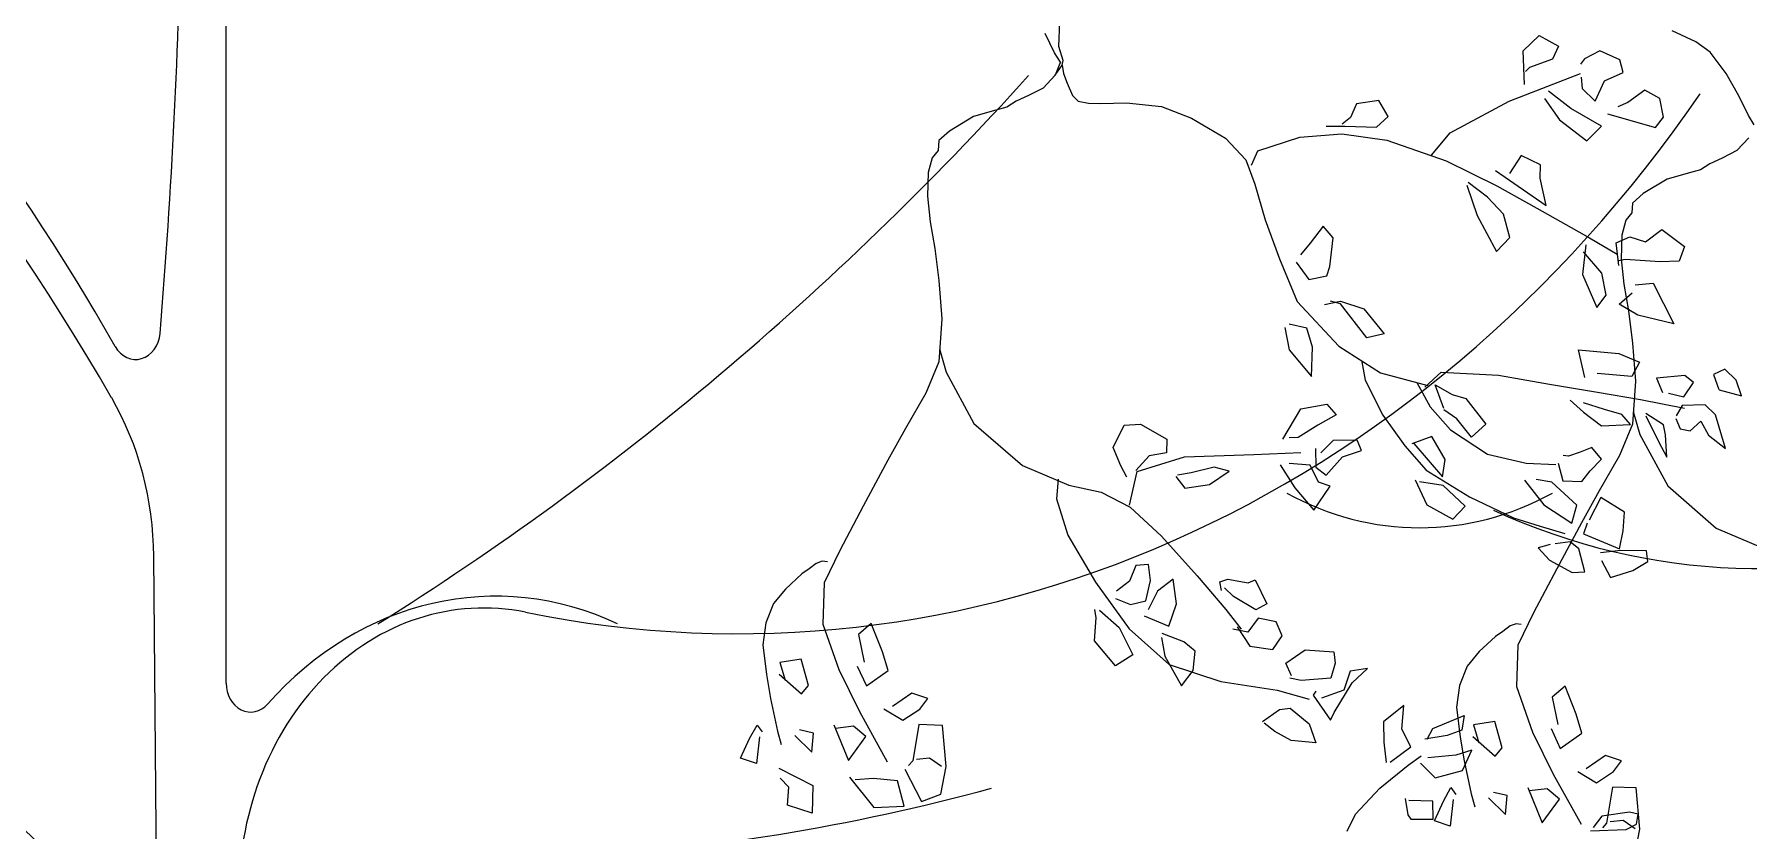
# Model space of a CAD drawing. Header units: millimetres. Extents: x 87938 to 265635, y 330093 to 434310.
# Drawn here: x 236087 to 238446, y 368882 to 369978 of the extents above; entities that cross this region are included whole.
import ezdxf

# ---------------------------------------------------------------- set-up
doc = ezdxf.new("R2010")
doc.units = ezdxf.units.MM

# ---------------------------------------------------------------- blocks, each defined once
blk = doc.blocks.new('A$C02942DF4')
for p, q in [((2838.5, 2745.4), (2838.5, 3483.7)), ((2776.4, 1777.9), (2767.4, 2870.3))]:
    blk.add_line(p, q)
at = {"linetype": 'Continuous'}
for p, q in [((4113.4, 3367.2), (4129.1, 3382.3)), ((4129.1, 3382.3), (4148.1, 3371.8)), ((4148.1, 3371.8), (4142.3, 3359.1)), ((4114.8, 3334.2), (4113.4, 3367.2)), ((4142.3, 3359.1), (4119.7, 3350.9)), ((4173.7, 3359.5), (4169.7, 3354.2)), ((4188.8, 3367.3), (4173.7, 3359.5)), ((4208.4, 3358.3), (4188.8, 3367.3)), ((4211.6, 3346.1), (4208.4, 3358.3)), ((4119.7, 3350.9), (4115.8, 3347)), ((4170.4, 3341.5), (4171.2, 3330.2)), ((4184.2, 3317.8), (4193.4, 3337.6)), ((4193.4, 3337.6), (4211.6, 3346.1)), ((4134.2, 3320.3), (4148.9, 3299.5)), ((4160.3, 3310.5), (4138.3, 3327.5)), ((4171.2, 3330.2), (4184.2, 3317.8)), ((4232.9, 3328.5), (4216.2, 3316.5)), ((4247.8, 3320.4), (4232.9, 3328.5)), ((4251.3, 3302.1), (4247.8, 3320.4)), ((3949.5, 3315.3), (3943.7, 3301.8)), ((3971.4, 3318.3), (3949.5, 3315.3)), ((3980.5, 3302.7), (3971.4, 3318.3)), ((4190.2, 3293.3), (4160.3, 3310.5)), ((4196.2, 3305.4), (4243.3, 3292)), ((4216.2, 3316.5), (4206.5, 3312.3)), ((3919.7, 3293.1), (3938.5, 3293.3)), ((3943.7, 3301.8), (3935.5, 3295.1)), ((3938.5, 3293.3), (3969.1, 3292.3)), ((3969.1, 3292.3), (3980.5, 3302.7)), ((4148.9, 3299.5), (4175.8, 3278.7)), ((4175.8, 3278.7), (4190.2, 3293.3)), ((4243.3, 3292), (4251.3, 3302.1)), ((3852.7, 3269), (3893.9, 3282.3)), ((3893.9, 3282.3), (3935, 3285.5)), ((3935, 3285.5), (3979.4, 3279.4)), ((3979.4, 3279.4), (4037.7, 3259)), ((3846.2, 3254.9), (3852.7, 3269)), ((4037.7, 3259), (4087.6, 3234.6)), ((4111.3, 3264.3), (4099.8, 3246.5)), ((4130.3, 3255.1), (4111.3, 3264.3)), ((4130, 3242.2), (4130.3, 3255.1)), ((4078.2, 3223.4), (4059.2, 3237.8)), ((4086, 3249.6), (4135.8, 3215.3)), ((4135.8, 3215.3), (4130, 3242.2)), ((4058, 3235.1), (4068.1, 3205.2)), ((4094.1, 3206.7), (4078.2, 3223.4)), ((4087.6, 3234.6), (4126.8, 3212.6)), ((4068.1, 3205.2), (4087.1, 3170)), ((4100.1, 3183.6), (4094.1, 3206.7)), ((4126.8, 3212.6), (4178.5, 3183.4)), ((3916.8, 3195), (3904, 3178)), ((3926.5, 3183.5), (3916.8, 3195)), ((4233.6, 3179.4), (4249.5, 3191.5)), ((4249.5, 3191.5), (4271.9, 3174.7)), ((3904, 3178), (3894.6, 3166.7)), ((3923.4, 3155.1), (3926.5, 3183.5)), ((4087.1, 3170), (4100.1, 3183.6)), ((4175.1, 3176.5), (4171.6, 3147.3)), ((4190.8, 3148.6), (4172.7, 3169.5)), ((4178.5, 3183.4), (4205.7, 3167.3)), ((4204.6, 3178.6), (4218.1, 3184.3)), ((4207.5, 3156.2), (4204.6, 3178.6)), ((4218.1, 3184.3), (4233.6, 3179.4)), ((4271.9, 3174.7), (4266.7, 3160.4)), ((3890.2, 3159.5), (3902.6, 3142.4)), ((3920.5, 3145.9), (3923.4, 3155.1)), ((4213.6, 3162.2), (4207.4, 3160.9)), ((4247.9, 3159.7), (4213.6, 3162.2)), ((4266.7, 3160.4), (4247.9, 3159.7)), ((3902.6, 3142.4), (3920.5, 3145.9)), ((4171.6, 3147.3), (4185.7, 3115)), ((4194.8, 3126.9), (4190.8, 3148.6)), ((4223.3, 3137.1), (4241.1, 3138.9)), ((4241.1, 3138.9), (4261.6, 3098.9)), ((3918.1, 3117.7), (3933.9, 3121.1)), ((3933.8, 3118.6), (3924, 3121)), ((3959.7, 3084.9), (3933.8, 3118.6)), ((3933.9, 3121.1), (3956.8, 3113.6)), ((4185.7, 3115), (4194.8, 3126.9)), ((4207.7, 3118.1), (4220.5, 3129.2)), ((4226.2, 3107.5), (4207.7, 3118.1)), ((3956.8, 3113.6), (3976.7, 3089)), ((4261.6, 3098.9), (4226.2, 3107.5)), ((3879.1, 3095.2), (3883.5, 3073.3)), ((3900.6, 3094.7), (3883.4, 3098.6)), ((3906.4, 3076), (3900.6, 3094.7)), ((3976.7, 3089), (3959.7, 3084.9)), ((3539.7, 3074.1), (3546.1, 3051.4)), ((3883.5, 3073.3), (3905.3, 3047)), ((3905.3, 3047), (3906.4, 3076)), ((4174, 3045.9), (4167.6, 3073.4)), ((4167.6, 3073.4), (4207.3, 3069.7)), ((4207.3, 3069.7), (4227.7, 3061)), ((3546.1, 3051.4), (3573.5, 3000.9)), ((3954.8, 3061.5), (3958, 3043.3)), ((4016.7, 3036.4), (4032.8, 3051.3)), ((4032.8, 3051.3), (4089.2, 3048.5)), ((4227.7, 3061), (4220.1, 3046.9)), ((4311.6, 3054.1), (4300.4, 3048.9)), ((4322.6, 3043.4), (4311.6, 3054.1)), ((3958, 3043.3), (3975.4, 3009)), ((4035.4, 3015.7), (4027, 3038.7)), ((4027, 3038.7), (4043.6, 3029.3)), ((4089.2, 3048.5), (4139.3, 3039.4)), ((4139.3, 3039.4), (4186.3, 3031.5)), ((4220.1, 3046.9), (4186.2, 3049.9)), ((4272.4, 3048.1), (4244.3, 3045.4)), ((4244.3, 3045.4), (4250.4, 3031.3)), ((4271.3, 3027), (4280.9, 3041.1)), ((4280.9, 3041.1), (4272.4, 3048.1)), ((4300.4, 3048.9), (4305.8, 3034.3)), ((4306.1, 3034), (4328, 3028)), ((4328, 3028), (4322.6, 3043.4)), ((3894.9, 3015.4), (3920.3, 3019.8)), ((3920.3, 3019.8), (3929.7, 3009.5)), ((4043.6, 3029.3), (4057, 3025.4)), ((4057, 3025.4), (4076.6, 3000.2)), ((4159.6, 3023.8), (4172.7, 3011.9)), ((4193.3, 3014.7), (4172.8, 3021.2)), ((4186.3, 3031.5), (4228.6, 3024.5)), ((4228.6, 3024.5), (4271.8, 3015.8)), ((4256.1, 3030.5), (4271.3, 3027)), ((4269.5, 3018.6), (4263.6, 3008.2)), ((4292.4, 3019.3), (4269.5, 3018.6)), ((4302.5, 3009.5), (4292.4, 3019.3)), ((3573.5, 3000.9), (3621.3, 2959.4)), ((3721.1, 2999.1), (3737.2, 3000.2)), ((3737.2, 3000.2), (3763.1, 2985.4)), ((3877, 2985.5), (3894.9, 3015.4)), ((3929.7, 3009.5), (3911.5, 2999.1)), ((3975.4, 3009), (3997.1, 2978.7)), ((4048.2, 3005.5), (4035.3, 3014.1)), ((4062.7, 2987.5), (4048.2, 3005.5)), ((4076.6, 3000.2), (4062.7, 2987.5)), ((4172.7, 3011.9), (4190.4, 2998.4)), ((4190.4, 2998.4), (4218.8, 3000)), ((4210.4, 3009.7), (4193.3, 3014.7)), ((4218.8, 3000), (4210.4, 3009.7)), ((4221.5, 3012.6), (4227.9, 2990)), ((4233.9, 3008.5), (4246.6, 2982.4)), ((4251.2, 2999.4), (4234, 3010.7)), ((4263.4, 3005.7), (4267.7, 2995.6)), ((4277.5, 2993.5), (4287.9, 3003.1)), ((4287.9, 3003.1), (4295.4, 2989.3)), ((4312.1, 2976.1), (4302.5, 3009.5)), ((3710.5, 2977.1), (3721.1, 2999.1)), ((3763.1, 2985.4), (3762.8, 2972)), ((3892.1, 2987.2), (3883.2, 2986.6)), ((3911.5, 2999.1), (3892.1, 2987.2)), ((3926.7, 2984.1), (3914.5, 2972.1)), ((3950.3, 2984.3), (3926.7, 2984.1)), ((3954.6, 2974.2), (3950.3, 2984.3)), ((4023.5, 2988), (4004, 2980.8)), ((4036.6, 2965.4), (4023.5, 2988)), ((4227.9, 2990), (4255.4, 2939.4)), ((4253.1, 2989.7), (4251.2, 2999.4)), ((4254.4, 2967.7), (4253.1, 2989.7)), ((4267.7, 2995.6), (4277.5, 2993.5)), ((4295.4, 2989.3), (4312.1, 2976.1)), ((3717.8, 2959.1), (3710.5, 2977.1)), ((3745.9, 2969), (3732.6, 2954.6)), ((3762.8, 2972), (3745.9, 2969)), ((3909.3, 2976.2), (3909.7, 2958)), ((3919.6, 2950.1), (3935.8, 2968)), ((3935.8, 2968), (3954.6, 2974.2)), ((3997.1, 2978.7), (4018.1, 2955)), ((4006, 2981), (4034.1, 2948.5)), ((4157.9, 2968.7), (4152.8, 2969.5)), ((4169.3, 2972.5), (4157.9, 2968.7)), ((4180.8, 2977.2), (4169.3, 2972.5)), ((4190.5, 2965.7), (4180.8, 2977.2)), ((4246.6, 2982.4), (4254.4, 2967.7)), ((3621.3, 2959.4), (3666.7, 2940.1)), ((3723.7, 2948.1), (3717.8, 2959.1)), ((3787, 2952.4), (3773.6, 2950)), ((3809.5, 2957.8), (3787, 2952.4)), ((3805.2, 2941), (3824.3, 2954.1)), ((3824.3, 2954.1), (3809.5, 2957.8)), ((3874.4, 2960.1), (3888.9, 2937.4)), ((3904, 2960), (3883.3, 2961.6)), ((3912.1, 2943.1), (3904, 2960)), ((3909.7, 2958), (3919.6, 2950.1)), ((4018.1, 2955), (4060.7, 2928.6)), ((4034.1, 2948.5), (4036.6, 2965.4)), ((4147.7, 2961.8), (4152.2, 2944.3)), ((4171, 2943.9), (4179.3, 2954.4)), ((4179.3, 2954.4), (4190.5, 2965.7)), ((3656.4, 2946.2), (3654.8, 2926.9)), ((3666.7, 2940.1), (3698.7, 2933.3)), ((3698.7, 2933.3), (3727, 2918.4)), ((3771.8, 2948.7), (3780.8, 2937.3)), ((3780.8, 2937.3), (3805.2, 2941)), ((3888.9, 2937.4), (3907.6, 2915.6)), ((3907.6, 2915.6), (3923.5, 2939.2)), ((3923.5, 2939.2), (3912.1, 2943.1)), ((4007.3, 2945.5), (4018.7, 2920.7)), ((4034.7, 2940), (4011.3, 2943.6)), ((4056.5, 2919.4), (4034.7, 2940)), ((4114.8, 2945), (4133.7, 2921)), ((4141.6, 2943.1), (4126.1, 2945.8)), ((4166.1, 2920.5), (4141.6, 2943.1)), ((4152.2, 2944.3), (4171, 2943.9)), ((4255.4, 2939.4), (4303.1, 2898)), ((3654.8, 2926.9), (3665.9, 2890.9)), ((3727, 2918.4), (3758, 2889.9)), ((4018.7, 2920.7), (4044.3, 2906.8)), ((4044.3, 2906.8), (4056.5, 2919.4)), ((4060.7, 2928.6), (4104, 2908)), ((4133.7, 2921), (4161.1, 2902.9)), ((4161.1, 2902.9), (4166.1, 2920.5)), ((4189.6, 2928.1), (4178.3, 2905.9)), ((4213.1, 2913.7), (4189.6, 2928.1)), ((4104, 2908), (4130.2, 2899.8)), ((4130.2, 2899.8), (4154.4, 2892.7)), ((4176.4, 2902.7), (4172.8, 2892.4)), ((4211.5, 2895.4), (4213.1, 2913.7)), ((3665.9, 2890.9), (3692.9, 2844.7)), ((3758, 2889.9), (3792.9, 2851.1)), ((4139.9, 2881.7), (4128.2, 2878.7)), ((4159.5, 2884.6), (4144.7, 2882.6)), ((4168, 2877.6), (4159.5, 2884.6)), ((4172.8, 2892.4), (4207.9, 2877.5)), ((4207.9, 2877.5), (4211.5, 2895.4)), ((4303.1, 2898), (4348.5, 2878.7)), ((4128.2, 2878.7), (4139.1, 2866.4)), ((4139.1, 2866.4), (4161.4, 2854.3)), ((4174, 2855), (4168, 2877.6)), ((4209.2, 2875.8), (4189.3, 2873.7)), ((4190.3, 2866), (4199.3, 2849.4)), ((4234.7, 2875.6), (4209.2, 2875.8)), ((4221.2, 2856.2), (4235.9, 2865.1)), ((4235.9, 2865.1), (4234.7, 2875.6)), ((3732.7, 2861.2), (3726.4, 2845.8)), ((3745, 2862.2), (3732.7, 2861.2)), ((3746.9, 2846.5), (3745, 2862.2)), ((3792.9, 2851.1), (3821.2, 2817.9)), ((4161.4, 2854.3), (4174, 2855)), ((4199.3, 2849.4), (4221.2, 2856.2)), ((3692.9, 2844.7), (3726.1, 2799)), ((3726.4, 2845.8), (3713.6, 2835.8)), ((3742.5, 2826.4), (3746.9, 2846.5)), ((3753.9, 2835.9), (3744.8, 2817.7)), ((3769.5, 2847.8), (3753.9, 2835.9)), ((3772.7, 2823.5), (3769.5, 2847.8)), ((3815.1, 2845), (3823, 2847.6)), ((3816.7, 2836.7), (3815.1, 2845)), ((3828.7, 2830.6), (3819.9, 2839.2)), ((3823, 2847.6), (3843, 2844.1)), ((3843, 2844.1), (3850, 2847.1)), ((3850, 2847.1), (3861.4, 2823.4)), ((3693.6, 2809.6), (3692.3, 2817.9)), ((3697, 2817.4), (3716.3, 2800.2)), ((3712.6, 2828.7), (3727.3, 2823)), ((3727.3, 2823), (3742.5, 2826.4)), ((3765.1, 2801.6), (3772.7, 2823.5)), ((3821.2, 2817.9), (3836.3, 2798.5)), ((3850.5, 2817.7), (3828.7, 2830.6)), ((3861.4, 2823.4), (3850.5, 2817.7)), ((3472.6, 2804.2), (3460.1, 2793.3)), ((3483.5, 2776.4), (3472.6, 2804.2)), ((3692.1, 2787.1), (3693.6, 2809.6)), ((3716.3, 2800.2), (3729.6, 2773.5)), ((3726.1, 2799), (3765.3, 2764)), ((3740.7, 2811.6), (3765.1, 2801.6)), ((3842.6, 2795.5), (3828.1, 2798.5)), ((3832.3, 2801), (3844.7, 2782)), ((3852.8, 2809.3), (3842.6, 2795.5)), ((3870.7, 2805.7), (3852.8, 2809.3)), ((3876.5, 2791.9), (3870.7, 2805.7)), ((3460.1, 2793.3), (3465.6, 2766.3)), ((3712.7, 2762.5), (3692.1, 2787.1)), ((3757.8, 2790.4), (3761.3, 2772.1)), ((3779.7, 2786), (3758.6, 2794.2)), ((3790.9, 2777), (3779.7, 2786)), ((3844.7, 2782), (3867.3, 2778.6)), ((3867.3, 2778.6), (3876.5, 2791.9)), ((3403.7, 2769.2), (3382.7, 2765.8)), ((3382.7, 2765.8), (3388, 2748.3)), ((3410.9, 2743.3), (3403.7, 2769.2)), ((3489.1, 2757.8), (3483.5, 2776.4)), ((3729.6, 2773.5), (3712.7, 2762.5)), ((3761.3, 2772.1), (3777.6, 2743)), ((3765.3, 2764), (3816.3, 2747)), ((3788.9, 2757.9), (3790.9, 2777)), ((3880, 2765.1), (3899, 2778.2)), ((3885.5, 2752.7), (3880, 2765.1)), ((3899, 2778.2), (3927.2, 2776.2)), ((3928.7, 2765.1), (3924.3, 2750.5)), ((3927.2, 2776.2), (3928.7, 2765.1)), ((3382.1, 2754.3), (3404, 2735.1)), ((3458.9, 2762.3), (3467.9, 2742.9)), ((3467.9, 2742.9), (3489.1, 2757.8)), ((3777.6, 2743), (3788.9, 2757.9)), ((3816.3, 2747), (3871.5, 2738.6)), ((3895.1, 2748.1), (3884, 2750.3)), ((3924.3, 2750.5), (3895.1, 2748.1)), ((3943.4, 2757.3), (3937, 2738.6)), ((3960.5, 2760), (3943.4, 2757.3)), ((3945.2, 2745.9), (3960.5, 2760)), ((3404, 2735.1), (3410.9, 2743.3)), ((3512.5, 2735.7), (3493.5, 2722.7)), ((3528.3, 2730.5), (3512.5, 2735.7)), ((3520.3, 2719.9), (3528.3, 2730.5)), ((3871.5, 2738.6), (3903.1, 2729.8)), ((3909.6, 2737.5), (3907, 2733.8)), ((3907, 2733.8), (3923.9, 2709.1)), ((3937, 2738.6), (3915.1, 2730.9)), ((3927.7, 2716.6), (3945.2, 2745.9)), ((4154.5, 2742.7), (4142, 2731.8)), ((4142, 2731.8), (4147.5, 2704.9)), ((4165.4, 2715), (4154.5, 2742.7)), ((3485.1, 2720.1), (3503.7, 2709)), ((3503.7, 2709), (3520.3, 2719.9)), ((3857.3, 2707.7), (3873.9, 2719.5)), ((3873.9, 2719.5), (3884.2, 2721)), ((3884.2, 2721), (3902.9, 2705.5)), ((3923.9, 2709.1), (3927.7, 2716.6)), ((3996, 2723.7), (3976.1, 2707.4)), ((3994, 2700.2), (3996, 2723.7)), ((4024.4, 2701), (4055.4, 2713.8)), ((4055.4, 2713.8), (4053.2, 2699.2)), ((4170.9, 2696.3), (4165.4, 2715)), ((3353, 2691), (3360.5, 2704.3)), ((3360.5, 2704.3), (3365.3, 2697.5)), ((3415.7, 2696.3), (3402.2, 2699.5)), ((3414.1, 2677.8), (3415.7, 2696.3)), ((3435.9, 2704.4), (3450.2, 2669.6)), ((3455, 2703.2), (3437.5, 2701)), ((3467.1, 2693), (3455, 2703.2)), ((3519.5, 2704.9), (3513.3, 2669.2)), ((3542.7, 2704), (3519.5, 2704.9)), ((3546.1, 2663.5), (3542.7, 2704)), ((3869.4, 2698.1), (3858.9, 2706.3)), ((3885.4, 2689), (3869.4, 2698.1)), ((3902.9, 2705.5), (3909.5, 2686.7)), ((3976.1, 2707.4), (3976.5, 2687.6)), ((4002.9, 2682.9), (3994, 2700.2)), ((4019, 2690.5), (4024.4, 2701)), ((4053.2, 2699.2), (4038.7, 2694.1)), ((4085.5, 2707.7), (4064.6, 2704.4)), ((4064.6, 2704.4), (4069.8, 2686.8)), ((4092.8, 2681.8), (4085.5, 2707.7)), ((4140.8, 2700.8), (4149.7, 2681.4)), ((4149.7, 2681.4), (4170.9, 2696.3)), ((3344.2, 2671.6), (3353, 2691)), ((3362.7, 2692.7), (3359.7, 2666.5)), ((3397.6, 2694.2), (3414.1, 2677.8)), ((3450.2, 2669.6), (3467.1, 2693)), ((3909.5, 2686.7), (3885.4, 2689)), ((3976.5, 2687.6), (3978.8, 2667.5)), ((3982.5, 2667.9), (4002.9, 2682.9)), ((4038.7, 2694.1), (4016.6, 2690.6)), ((4062.8, 2679.5), (4047.2, 2674.8)), ((4053.6, 2659.7), (4062.8, 2679.5)), ((4064, 2692.9), (4085.9, 2673.7)), ((4085.9, 2673.7), (4092.8, 2681.8)), ((3359.7, 2666.5), (3344.2, 2671.6)), ((3513.3, 2669.2), (3509.3, 2664.7)), ((3517.1, 2670.9), (3529.8, 2672.2)), ((3529.8, 2672.2), (3541.7, 2664)), ((3541, 2636.3), (3546.1, 2663.5)), ((3972.6, 2642.3), (4000.4, 2664.8)), ((4000.4, 2664.8), (4013.2, 2674)), ((4012.4, 2667), (4026.9, 2652.4)), ((4047.2, 2674.8), (4019.8, 2672)), ((4194.4, 2674.3), (4175.3, 2661.2)), ((4210.1, 2669.1), (4194.4, 2674.3)), ((4202.1, 2658.5), (4210.1, 2669.1)), ((3381.6, 2661.8), (3415.2, 2645)), ((3391.6, 2643.2), (3383.2, 2652.1)), ((3451.1, 2653.1), (3475.2, 2623.3)), ((3474.9, 2651.6), (3456.8, 2650.6)), ((3498.3, 2649.6), (3474.9, 2651.6)), ((3504.9, 2624.6), (3498.3, 2649.6)), ((3505.7, 2660.8), (3521.9, 2629.2)), ((4026.9, 2652.4), (4053.6, 2659.7)), ((4167, 2658.6), (4185.5, 2647.5)), ((4185.5, 2647.5), (4202.1, 2658.5)), ((3390.4, 2625.7), (3391.6, 2643.2)), ((3415.2, 2645), (3414.5, 2617.6)), ((3521.9, 2629.2), (3541, 2636.3)), ((3948.5, 2616.8), (3972.6, 2642.3)), ((3997.4, 2632.1), (4000, 2616.2)), ((4024.4, 2629.5), (4000.9, 2630.2)), ((4024.8, 2611.9), (4024.4, 2629.5)), ((4026.1, 2610.2), (4034.9, 2629.5)), ((4034.9, 2629.5), (4042.4, 2642.9)), ((4044.5, 2631.2), (4041.5, 2605)), ((4042.4, 2642.9), (4047.2, 2636)), ((4079.4, 2632.8), (4096, 2616.3)), ((4097.6, 2634.9), (4084.1, 2638)), ((4096, 2616.3), (4097.6, 2634.9)), ((4117.8, 2642.9), (4132, 2608.2)), ((4136.8, 2641.7), (4119.3, 2639.6)), ((4132, 2608.2), (4148.9, 2631.5)), ((4148.9, 2631.5), (4136.8, 2641.7)), ((4201.3, 2643.4), (4195.1, 2607.8)), ((4224.5, 2642.6), (4201.3, 2643.4)), ((4227.9, 2602), (4224.5, 2642.6)), ((3414.5, 2617.6), (3390.4, 2625.7)), ((3475.2, 2623.3), (3504.9, 2624.6)), ((3940.4, 2600), (3948.5, 2616.8)), ((4000, 2616.2), (4003, 2611.9)), ((4190.8, 2614.8), (4182.1, 2603.7)), ((4217.8, 2618.5), (4190.8, 2614.8)), ((4226.4, 2616.6), (4217.8, 2618.5)), ((4224.9, 2606.7), (4226.4, 2616.6)), ((4003, 2611.9), (4024.8, 2611.9)), ((4041.5, 2605), (4026.1, 2610.2)), ((4179.6, 2600.4), (4214.6, 2601.6)), ((4195.1, 2607.8), (4191.2, 2603.3)), ((4199, 2609.5), (4211.6, 2610.8)), ((4211.6, 2610.8), (4223.5, 2602.5)), ((4214.6, 2601.6), (4224.9, 2606.7)), ((4222.8, 2574.8), (4227.9, 2602))]:
    blk.add_line(p, q, dxfattribs=at)
for points in [[(3658.5, 3356.1), (3652.8, 3365.2), (3643.6, 3384.4)], [(4340.4, 3294.6), (4334.7, 3303.8), (4325.4, 3322.9), (4312.9, 3344.9), (4297.2, 3366), (4283, 3376.2), (4259.7, 3386.9)], [(3660.1, 3353.1), (3661.3, 3357.6), (3656.9, 3371.6), (3657.8, 3395.8), (3672.2, 3424.9), (3686.2, 3439.7), (3695.6, 3449.4), (3714, 3469.4), (3733.8, 3497), (3747.6, 3521.5), (3762.3, 3556.5), (3771.1, 3581.4), (3777.9, 3607.9), (3781.6, 3635.3), (3781, 3662.9), (3778.6, 3703.3), (3783.7, 3744.7), (3806.3, 3794.8)], [(3658.5, 3356.1), (3657.3, 3353.2), (3653.4, 3343.2), (3641.6, 3330.7), (3627.2, 3323.2), (3615, 3317.6), (3605.8, 3311.8), (3595.1, 3308.8), (3573, 3302.6), (3549.4, 3288.4), (3539, 3279.1), (3538.2, 3269.3), (3532.4, 3262), (3528.6, 3247.5), (3527.8, 3224.2), (3530.6, 3199.2), (3535.1, 3173), (3539, 3141.3), (3541.9, 3103.8), (3539.1, 3061.6), (3526.3, 3030.8), (3506.1, 2996), (3488.9, 2964.8), (3464.8, 2919.4), (3441.8, 2875.9), (3426.2, 2844.2), (3424.9, 2803.6), (3440.7, 2758.9), (3461.1, 2717.5), (3488.3, 2668.3)], [(3653.4, 3343.2), (3660.1, 3353.1), (3661.4, 3344.8), (3665, 3335.4), (3670.5, 3323.3), (3676, 3317.8), (3686.2, 3315.7), (3697.8, 3315.4), (3723.4, 3316.1), (3758, 3312.4), (3787.4, 3301.1), (3820.9, 3281.4), (3840.6, 3260.1), (3849.7, 3236.3), (3859.8, 3201), (3873.9, 3162.6), (3891.3, 3120.7), (3932.1, 3076.7), (3973, 3050.7), (4019.5, 3038.2)], [(4023.3, 3264.7), (4041.5, 3286.7), (4099.7, 3317.9), (4169.6, 3344.9)], [(4335.3, 3281.8), (4323.4, 3269.3), (4309, 3261.8), (4296.8, 3256.2), (4287.7, 3250.4), (4276.9, 3247.3), (4254.8, 3241.2), (4231.2, 3227), (4220.9, 3217.6), (4220, 3207.8), (4214.2, 3200.6), (4210.4, 3186), (4209.6, 3162.8), (4212.4, 3137.7), (4216.9, 3111.6), (4220.8, 3079.9), (4223.7, 3042.3), (4220.9, 3000.2), (4208.1, 2969.3), (4188, 2934.6), (4170.7, 2903.3), (4146.6, 2857.9), (4123.6, 2814.5), (4108, 2782.8), (4106.7, 2742.2), (4122.5, 2697.4), (4143, 2656.1), (4170.2, 2606.8)], [(4008.7, 3041.1), (4021.8, 3017.1), (4041.9, 2994.5), (4078.2, 2970.7), (4116.3, 2961.9), (4145.5, 2960.4)], [(3726.4, 2920.4), (3733.9, 2953.5), (3780.6, 2968.2), (3848.6, 2970.4), (3894.8, 2972.3)], [(3429.6, 2864.7), (3424.5, 2865.3), (3418.6, 2863.3), (3411.5, 2857.8), (3404.5, 2852.9), (3388.4, 2837.9), (3376.4, 2823.8), (3369, 2804.8), (3365.9, 2783.3), (3369.5, 2753.9), (3373.4, 2730.4), (3380.4, 2698.3), (3384.1, 2685.3)], [(4111.5, 2803.3), (4106.4, 2803.9), (4100.5, 2801.9), (4093.4, 2796.3), (4086.3, 2791.4), (4070.2, 2776.5), (4058.2, 2762.3), (4050.8, 2743.3), (4047.7, 2721.8), (4051.3, 2692.5), (4055.3, 2669), (4062.2, 2636.8), (4066, 2623.8)]]:
    blk.add_lwpolyline(points, dxfattribs=at)
for centre, major_axis, start_param, end_param in [((994.9, 1647.9), (0, 2456.7), 5.307954, 5.955761), ((1197.3, 1878.1), (0, 2162.5), 5.299712, 5.908611), ((-1755.7, 3609.4), (0, 5346.6), 4.614968, 4.694238), ((1602.7, 5865.5), (0, 3467.1), 3.630117, 3.897633), ((3341.3, 4223.2), (0, 1429.1), 2.969322, 4.032726), ((2749.6, 3092.1), (0, 28.3), 2.15812, 4.614968), ((2526.9, 2867.5), (0, 282.6), 4.722087, 5.307954), ((4011.6, 3260.4), (0, 362.1), 2.703873, 3.579312), ((4344.2, 3701.7), (0, 843.5), 2.771044, 3.451499), ((3103.3, 2451.3), (0, 379.7), 5.903543, 7.049015), ((3091.5, 2536.8), (0, 282.6), 6.110914, 7.87755), ((2862.6, 2745.4), (0, 28.3), 1.570796, 3.907422), ((2418.4, 2279.3), (0, 414.4), 4.727801, 5.902934), ((3064, 5299.6), (0, 2728.4), 3.18717, 3.370391)]:
    blk.add_ellipse(centre, major_axis=major_axis, ratio=0.85117, start_param=start_param, end_param=end_param)

msp = doc.modelspace()

# ---------------------------------------------------------------- block references
at = {"xscale": 1.4, "yscale": 1.4, "zscale": 1.4}
msp.add_blockref('A$C02942DF4', (232377.2, 365241.3), dxfattribs=at)

doc.saveas('drawing.dxf')
